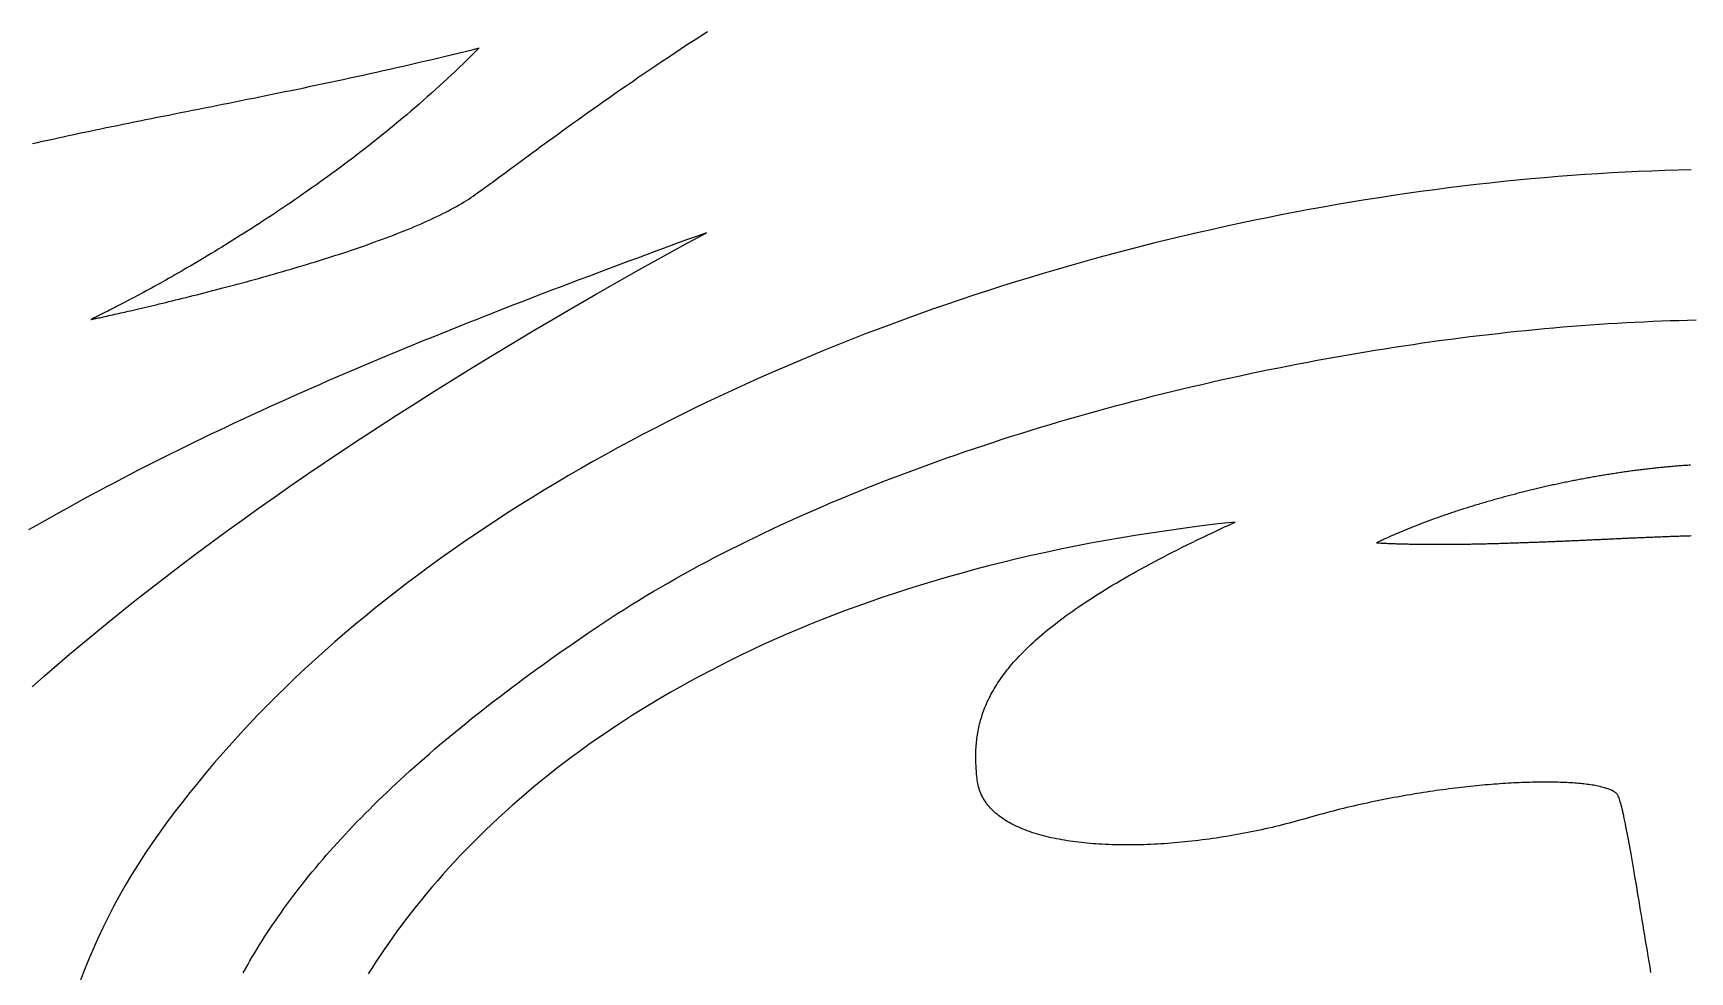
# Model space of a CAD drawing. Extents: x 5 to 105, y 2 to 136.
# Drawn here: x 43.23 to 54.73, y 60.29 to 66.81 of the extents above; entities that cross this region are included whole.
import ezdxf

# ---------------------------------------------------------------- set-up
doc = ezdxf.new("R2010")
doc.units = 0
doc.layers.get('0').update_dxf_attribs({"linetype": 'CONTINUOUS'})

msp = doc.modelspace()

# ---------------------------------------------------------------- linework, layer by layer
at = {"color": 7}
for points in [[(46.2867, 65.6765, 0), (46.3016, 65.687, 0), (46.3174, 65.6982, 0), (46.3339, 65.71, 0), (46.3511, 65.7225, 0), (46.3692, 65.7355, 0), (46.3879, 65.7492, 0), (46.4074, 65.7634, 0), (46.4277, 65.7783, 0), (46.4487, 65.7937, 0), (46.4704, 65.8096, 0), (46.4928, 65.8262, 0), (46.516, 65.8432, 0), (46.5399, 65.8608, 0), (46.5644, 65.8789, 0), (46.5897, 65.8976, 0), (46.6156, 65.9167, 0), (46.6423, 65.9363, 0), (46.6696, 65.9564, 0), (46.6976, 65.977, 0), (46.7262, 65.998, 0), (46.7555, 66.0195, 0), (46.7855, 66.0414, 0), (46.8161, 66.0637, 0), (46.8474, 66.0865, 0), (46.8793, 66.1096, 0), (46.9118, 66.1332, 0), (46.945, 66.1571, 0), (46.9787, 66.1814, 0), (47.0131, 66.2061, 0), (47.0481, 66.2311, 0), (47.0837, 66.2565, 0), (47.1199, 66.2822, 0), (47.1567, 66.3082, 0), (47.1941, 66.3345, 0), (47.232, 66.3611, 0), (47.2705, 66.388, 0), (47.3096, 66.4152, 0), (47.3492, 66.4427, 0), (47.3894, 66.4704, 0), (47.4302, 66.4984, 0), (47.4714, 66.5266, 0), (47.5133, 66.555, 0), (47.5556, 66.5836, 0), (47.5985, 66.6125, 0), (47.6419, 66.6415, 0), (47.6858, 66.6707, 0), (47.7302, 66.7001, 0), (47.7751, 66.7297, 0), (47.8205, 66.7594, 0), (47.8664, 66.7892, 0), (47.9127, 66.8192, 0)], [(43.2297, 66.0405, 0), (43.2648, 66.0485, 0), (43.3001, 66.0565, 0), (43.3357, 66.0644, 0), (43.3715, 66.0724, 0), (43.4075, 66.0803, 0), (43.4438, 66.0883, 0), (43.4803, 66.0962, 0), (43.5171, 66.1041, 0), (43.5541, 66.112, 0), (43.5913, 66.1199, 0), (43.6287, 66.1278, 0), (43.6664, 66.1357, 0), (43.7043, 66.1436, 0), (43.7424, 66.1515, 0), (43.7807, 66.1594, 0), (43.8193, 66.1673, 0), (43.858, 66.1752, 0), (43.897, 66.1831, 0), (43.9362, 66.1911, 0), (43.9757, 66.1991, 0), (44.0153, 66.207, 0), (44.0551, 66.2151, 0), (44.0952, 66.2231, 0), (44.1354, 66.2311, 0), (44.1759, 66.2392, 0), (44.2165, 66.2474, 0), (44.2574, 66.2555, 0), (44.2985, 66.2637, 0), (44.3397, 66.2719, 0), (44.3812, 66.2802, 0), (44.4229, 66.2885, 0), (44.4647, 66.2968, 0), (44.5068, 66.3052, 0), (44.549, 66.3137, 0), (44.5914, 66.3222, 0), (44.634, 66.3307, 0), (44.6768, 66.3393, 0), (44.7198, 66.348, 0), (44.763, 66.3567, 0), (44.8063, 66.3655, 0), (44.8499, 66.3743, 0), (44.8936, 66.3833, 0), (44.9374, 66.3922, 0), (44.9815, 66.4013, 0), (45.0257, 66.4104, 0), (45.0701, 66.4196, 0), (45.1147, 66.4289, 0), (45.1594, 66.4383, 0), (45.2043, 66.4477, 0), (45.2494, 66.4572, 0), (45.2946, 66.4668, 0), (45.34, 66.4765, 0), (45.3856, 66.4863, 0), (45.4313, 66.4962, 0), (45.4772, 66.5062, 0), (45.5232, 66.5163, 0), (45.5694, 66.5265, 0), (45.6157, 66.5367, 0), (45.6622, 66.5471, 0), (45.7088, 66.5576, 0), (45.7556, 66.5682, 0), (45.8025, 66.5789, 0), (45.8496, 66.5897, 0), (45.8968, 66.6007, 0), (45.9441, 66.6117, 0), (45.9916, 66.6229, 0), (46.0392, 66.6342, 0), (46.087, 66.6456, 0), (46.1349, 66.6572, 0), (46.1829, 66.6688, 0), (46.2311, 66.6807, 0), (46.2794, 66.6926, 0), (46.3278, 66.7047, 0)], [(46.3278, 66.7047, 0), (46.301, 66.6776, 0), (46.274, 66.6506, 0), (46.2469, 66.6238, 0), (46.2197, 66.5971, 0), (46.1923, 66.5706, 0), (46.1648, 66.5443, 0), (46.1372, 66.5181, 0), (46.1094, 66.4921, 0), (46.0815, 66.4663, 0), (46.0535, 66.4406, 0), (46.0255, 66.4151, 0), (45.9973, 66.3897, 0), (45.969, 66.3645, 0), (45.9407, 66.3395, 0), (45.9122, 66.3147, 0), (45.8837, 66.29, 0), (45.8551, 66.2655, 0), (45.8265, 66.2411, 0), (45.7978, 66.217, 0), (45.7691, 66.193, 0), (45.7403, 66.1692, 0), (45.7115, 66.1455, 0), (45.6826, 66.122, 0), (45.6538, 66.0988, 0), (45.6249, 66.0756, 0), (45.5959, 66.0527, 0), (45.567, 66.0299, 0), (45.5381, 66.0074, 0), (45.5092, 65.985, 0), (45.4803, 65.9628, 0), (45.4514, 65.9407, 0), (45.4225, 65.9189, 0), (45.3936, 65.8972, 0), (45.3648, 65.8758, 0), (45.336, 65.8545, 0), (45.3073, 65.8334, 0), (45.2786, 65.8125, 0), (45.25, 65.7918, 0), (45.2214, 65.7712, 0), (45.1929, 65.7509, 0), (45.1645, 65.7307, 0), (45.1361, 65.7108, 0), (45.1078, 65.691, 0), (45.0797, 65.6715, 0), (45.0516, 65.6521, 0), (45.0236, 65.6329, 0), (44.9957, 65.614, 0), (44.968, 65.5952, 0), (44.9403, 65.5766, 0), (44.9128, 65.5583, 0), (44.8854, 65.5401, 0), (44.8582, 65.5221, 0), (44.8311, 65.5044, 0), (44.8042, 65.4868, 0), (44.7774, 65.4694, 0), (44.7507, 65.4523, 0), (44.7243, 65.4354, 0), (44.698, 65.4186, 0), (44.6719, 65.4021, 0), (44.6459, 65.3858, 0), (44.6202, 65.3697, 0), (44.5946, 65.3538, 0), (44.5693, 65.3381, 0), (44.5441, 65.3227, 0), (44.5192, 65.3074, 0), (44.4945, 65.2924, 0), (44.47, 65.2776, 0), (44.4458, 65.263, 0), (44.4218, 65.2486, 0), (44.398, 65.2344, 0), (44.3745, 65.2205, 0), (44.3512, 65.2068, 0), (44.3282, 65.1933, 0), (44.3055, 65.18, 0), (44.283, 65.1669, 0), (44.2608, 65.1541, 0), (44.2389, 65.1415, 0), (44.2173, 65.1291, 0), (44.1959, 65.117, 0), (44.1749, 65.1051, 0), (44.1542, 65.0934, 0), (44.1338, 65.0819, 0), (44.1137, 65.0707, 0), (44.094, 65.0597, 0), (44.0745, 65.0489, 0), (44.0554, 65.0384, 0), (44.0367, 65.0281, 0), (44.0183, 65.0181, 0), (44.0002, 65.0083, 0), (43.9825, 64.9987, 0), (43.9652, 64.9893, 0), (43.9482, 64.9802, 0), (43.9317, 64.9714, 0), (43.9155, 64.9627, 0), (43.8996, 64.9544, 0), (43.8842, 64.9462, 0), (43.8692, 64.9383, 0), (43.8546, 64.9307, 0), (43.8404, 64.9233, 0), (43.8266, 64.9161, 0), (43.8133, 64.9092, 0), (43.8004, 64.9026, 0), (43.7879, 64.8962, 0), (43.7758, 64.89, 0), (43.7642, 64.8841, 0), (43.7531, 64.8784, 0), (43.7424, 64.873, 0), (43.7321, 64.8679, 0), (43.7224, 64.863, 0), (43.7131, 64.8584, 0), (43.7043, 64.854, 0), (43.696, 64.8499, 0), (43.6882, 64.846, 0), (43.6809, 64.8424, 0), (43.6741, 64.8391, 0), (43.6678, 64.836, 0), (43.662, 64.8332, 0), (43.6567, 64.8307, 0), (43.652, 64.8284, 0), (43.6478, 64.8263, 0), (43.6441, 64.8246, 0), (43.641, 64.8231, 0), (43.6385, 64.8219, 0), (43.6365, 64.8209, 0), (43.635, 64.8203, 0), (43.6342, 64.8199, 0), (43.6339, 64.8197, 0)], [(54.7371, 65.8583, 0), (54.6463, 65.8563, 0), (54.5551, 65.8537, 0), (54.4635, 65.8505, 0), (54.3716, 65.8467, 0), (54.2793, 65.8423, 0), (54.1867, 65.8374, 0), (54.0938, 65.8319, 0), (54.0005, 65.8258, 0), (53.907, 65.8191, 0), (53.8131, 65.8119, 0), (53.719, 65.8041, 0), (53.6246, 65.7957, 0), (53.53, 65.7867, 0), (53.4351, 65.7771, 0), (53.34, 65.767, 0), (53.2446, 65.7563, 0), (53.1491, 65.745, 0), (53.0533, 65.7331, 0), (52.9574, 65.7207, 0), (52.8613, 65.7076, 0), (52.765, 65.694, 0), (52.6686, 65.6799, 0), (52.572, 65.6651, 0), (52.4753, 65.6498, 0), (52.3784, 65.6339, 0), (52.2815, 65.6174, 0), (52.1845, 65.6004, 0), (52.0873, 65.5828, 0), (51.9901, 65.5646, 0), (51.8929, 65.5458, 0), (51.7956, 65.5265, 0), (51.6982, 65.5066, 0), (51.6009, 65.4861, 0), (51.5035, 65.465, 0), (51.4061, 65.4434, 0), (51.3087, 65.4212, 0), (51.2113, 65.3984, 0), (51.114, 65.375, 0), (51.0167, 65.3511, 0), (50.9194, 65.3266, 0), (50.8222, 65.3016, 0), (50.7251, 65.2759, 0), (50.6281, 65.2497, 0), (50.5312, 65.223, 0), (50.4344, 65.1956, 0), (50.3377, 65.1677, 0), (50.2411, 65.1392, 0), (50.1447, 65.1102, 0), (50.0484, 65.0806, 0), (49.9523, 65.0504, 0), (49.8564, 65.0196, 0), (49.7607, 64.9883, 0), (49.6652, 64.9564, 0), (49.5698, 64.9239, 0), (49.4748, 64.8909, 0), (49.3799, 64.8573, 0), (49.2853, 64.8231, 0), (49.1909, 64.7884, 0), (49.0969, 64.7531, 0), (49.0031, 64.7172, 0), (48.9096, 64.6808, 0), (48.8164, 64.6438, 0), (48.7235, 64.6062, 0), (48.6309, 64.5681, 0), (48.5387, 64.5294, 0), (48.4468, 64.4902, 0), (48.3553, 64.4503, 0), (48.2642, 64.4099, 0), (48.1734, 64.369, 0), (48.0831, 64.3275, 0), (47.9931, 64.2854, 0), (47.9036, 64.2428, 0), (47.8145, 64.1995, 0), (47.7258, 64.1558, 0), (47.6376, 64.1114, 0), (47.5499, 64.0665, 0), (47.4626, 64.0211, 0), (47.3758, 63.9751, 0), (47.2895, 63.9285, 0), (47.2037, 63.8813, 0), (47.1185, 63.8336, 0), (47.0338, 63.7854, 0), (46.9496, 63.7366, 0), (46.866, 63.6872, 0), (46.7829, 63.6372, 0), (46.7005, 63.5867, 0), (46.6186, 63.5356, 0), (46.5373, 63.484, 0), (46.4566, 63.4318, 0), (46.3766, 63.3791, 0), (46.2972, 63.3258, 0), (46.2184, 63.2719, 0), (46.1403, 63.2175, 0), (46.0629, 63.1625, 0), (45.9861, 63.107, 0), (45.9101, 63.0509, 0), (45.8347, 62.9942, 0), (45.7601, 62.937, 0), (45.6862, 62.8792, 0), (45.613, 62.8209, 0), (45.5406, 62.762, 0), (45.469, 62.7026, 0), (45.3981, 62.6426, 0), (45.328, 62.5821, 0), (45.2587, 62.5209, 0), (45.1902, 62.4593, 0), (45.1225, 62.3971, 0), (45.0557, 62.3343, 0), (44.9897, 62.271, 0), (44.9245, 62.2071, 0), (44.8602, 62.1427, 0), (44.7968, 62.0777, 0), (44.7343, 62.0121, 0), (44.6727, 61.946, 0), (44.612, 61.8794, 0), (44.5522, 61.8122, 0), (44.4933, 61.7444, 0), (44.4354, 61.6761, 0), (44.3785, 61.6073, 0), (44.3225, 61.5379, 0), (44.2675, 61.4679, 0), (44.2134, 61.3974, 0), (44.1604, 61.3263, 0), (44.1084, 61.2547, 0)], [(43.6339, 64.8197, 0), (43.6343, 64.8198, 0), (43.6354, 64.82, 0), (43.6373, 64.8204, 0), (43.6398, 64.821, 0), (43.6431, 64.8217, 0), (43.6472, 64.8225, 0), (43.6519, 64.8235, 0), (43.6573, 64.8247, 0), (43.6633, 64.826, 0), (43.6701, 64.8274, 0), (43.6775, 64.829, 0), (43.6855, 64.8307, 0), (43.6942, 64.8326, 0), (43.7035, 64.8346, 0), (43.7134, 64.8368, 0), (43.7239, 64.8391, 0), (43.735, 64.8416, 0), (43.7467, 64.8441, 0), (43.759, 64.8469, 0), (43.7719, 64.8497, 0), (43.7853, 64.8527, 0), (43.7992, 64.8558, 0), (43.8137, 64.8591, 0), (43.8287, 64.8624, 0), (43.8442, 64.8659, 0), (43.8602, 64.8696, 0), (43.8767, 64.8733, 0), (43.8937, 64.8772, 0), (43.9112, 64.8812, 0), (43.9292, 64.8854, 0), (43.9475, 64.8896, 0), (43.9664, 64.894, 0), (43.9857, 64.8985, 0), (44.0053, 64.9031, 0), (44.0254, 64.9078, 0), (44.046, 64.9126, 0), (44.0669, 64.9176, 0), (44.0881, 64.9227, 0), (44.1098, 64.9278, 0), (44.1318, 64.9331, 0), (44.1542, 64.9385, 0), (44.1769, 64.944, 0), (44.2, 64.9497, 0), (44.2233, 64.9554, 0), (44.247, 64.9612, 0), (44.271, 64.9671, 0), (44.2953, 64.9731, 0), (44.3198, 64.9793, 0), (44.3447, 64.9855, 0), (44.3697, 64.9918, 0), (44.3951, 64.9983, 0), (44.4207, 65.0048, 0), (44.4465, 65.0114, 0), (44.4725, 65.0181, 0), (44.4988, 65.0249, 0), (44.5252, 65.0318, 0), (44.5518, 65.0387, 0), (44.5787, 65.0458, 0), (44.6056, 65.053, 0), (44.6328, 65.0602, 0), (44.6601, 65.0675, 0), (44.6875, 65.0749, 0), (44.7151, 65.0824, 0), (44.7428, 65.09, 0), (44.7706, 65.0976, 0), (44.7985, 65.1054, 0), (44.8265, 65.1132, 0), (44.8545, 65.1211, 0), (44.8827, 65.129, 0), (44.9109, 65.137, 0), (44.9391, 65.1451, 0), (44.9674, 65.1533, 0), (44.9957, 65.1616, 0), (45.024, 65.1699, 0), (45.0524, 65.1783, 0), (45.0807, 65.1867, 0), (45.109, 65.1952, 0), (45.1373, 65.2038, 0), (45.1656, 65.2124, 0), (45.1938, 65.2211, 0), (45.222, 65.2299, 0), (45.2501, 65.2387, 0), (45.2782, 65.2476, 0), (45.3061, 65.2565, 0), (45.334, 65.2655, 0), (45.3618, 65.2745, 0), (45.3894, 65.2836, 0), (45.4169, 65.2928, 0), (45.4443, 65.302, 0), (45.4716, 65.3112, 0), (45.4987, 65.3205, 0), (45.5256, 65.3298, 0), (45.5524, 65.3392, 0), (45.579, 65.3486, 0), (45.6053, 65.3581, 0), (45.6315, 65.3676, 0), (45.6575, 65.3772, 0), (45.6832, 65.3868, 0), (45.7087, 65.3964, 0), (45.734, 65.4061, 0), (45.759, 65.4158, 0), (45.7837, 65.4255, 0), (45.8082, 65.4353, 0), (45.8324, 65.4451, 0), (45.8563, 65.4549, 0), (45.8799, 65.4648, 0), (45.9031, 65.4747, 0), (45.9261, 65.4846, 0), (45.9487, 65.4945, 0), (45.9709, 65.5045, 0), (45.9928, 65.5145, 0), (46.0144, 65.5245, 0), (46.0355, 65.5345, 0), (46.0563, 65.5446, 0), (46.0767, 65.5546, 0), (46.0967, 65.5647, 0), (46.1162, 65.5748, 0), (46.1354, 65.585, 0), (46.1541, 65.5951, 0), (46.1723, 65.6052, 0), (46.1901, 65.6154, 0), (46.2074, 65.6256, 0), (46.2243, 65.6357, 0), (46.2406, 65.6459, 0), (46.2565, 65.6561, 0), (46.2718, 65.6663, 0), (46.2867, 65.6765, 0)], [(47.9055, 65.4221, 0), (47.8364, 65.3969, 0), (47.7675, 65.3717, 0), (47.6989, 65.3466, 0), (47.6306, 65.3215, 0), (47.5625, 65.2964, 0), (47.4948, 65.2714, 0), (47.4273, 65.2464, 0), (47.3601, 65.2214, 0), (47.2931, 65.1965, 0), (47.2264, 65.1716, 0), (47.16, 65.1467, 0), (47.0939, 65.1218, 0), (47.028, 65.0969, 0), (46.9623, 65.0721, 0), (46.8969, 65.0472, 0), (46.8318, 65.0224, 0), (46.7669, 64.9975, 0), (46.7023, 64.9727, 0), (46.6379, 64.9478, 0), (46.5738, 64.923, 0), (46.5099, 64.8981, 0), (46.4463, 64.8732, 0), (46.3829, 64.8483, 0), (46.3197, 64.8234, 0), (46.2568, 64.7984, 0), (46.1941, 64.7735, 0), (46.1316, 64.7485, 0), (46.0694, 64.7234, 0), (46.0074, 64.6983, 0), (45.9456, 64.6732, 0), (45.884, 64.6481, 0), (45.8227, 64.6229, 0), (45.7616, 64.5976, 0), (45.7007, 64.5723, 0), (45.64, 64.5469, 0), (45.5795, 64.5215, 0), (45.5192, 64.496, 0), (45.4592, 64.4705, 0), (45.3993, 64.4449, 0), (45.3397, 64.4192, 0), (45.2802, 64.3934, 0), (45.221, 64.3676, 0), (45.1619, 64.3416, 0), (45.1031, 64.3156, 0), (45.0444, 64.2896, 0), (44.9859, 64.2634, 0), (44.9277, 64.2371, 0), (44.8696, 64.2107, 0), (44.8117, 64.1843, 0), (44.7539, 64.1577, 0), (44.6964, 64.131, 0), (44.639, 64.1042, 0), (44.5819, 64.0773, 0), (44.5248, 64.0503, 0), (44.468, 64.0232, 0), (44.4113, 63.9959, 0), (44.3548, 63.9686, 0), (44.2985, 63.9411, 0), (44.2423, 63.9134, 0), (44.1863, 63.8856, 0), (44.1305, 63.8577, 0), (44.0748, 63.8297, 0), (44.0193, 63.8015, 0), (43.9639, 63.7732, 0), (43.9087, 63.7447, 0), (43.8536, 63.7161, 0), (43.7987, 63.6873, 0), (43.7439, 63.6583, 0), (43.6893, 63.6292, 0), (43.6348, 63.5999, 0), (43.5804, 63.5705, 0), (43.5262, 63.5408, 0), (43.4721, 63.5111, 0), (43.4182, 63.4811, 0), (43.3643, 63.4509, 0), (43.3107, 63.4206, 0), (43.2571, 63.3901, 0), (43.2037, 63.3594, 0)], [(43.2273, 62.2711, 0), (43.3124, 62.3459, 0), (43.3992, 62.4211, 0), (43.4876, 62.4965, 0), (43.5777, 62.5723, 0), (43.6695, 62.6485, 0), (43.763, 62.7249, 0), (43.8582, 62.8017, 0), (43.9551, 62.8788, 0), (44.0538, 62.9562, 0), (44.1543, 63.034, 0), (44.2565, 63.112, 0), (44.3606, 63.1904, 0), (44.4665, 63.2691, 0), (44.5742, 63.3481, 0), (44.6837, 63.4274, 0), (44.7951, 63.5071, 0), (44.9084, 63.587, 0), (45.0235, 63.6673, 0), (45.1406, 63.7479, 0), (45.2596, 63.8287, 0), (45.3805, 63.9099, 0), (45.5034, 63.9914, 0), (45.6282, 64.0732, 0), (45.755, 64.1553, 0), (45.8838, 64.2377, 0), (46.0147, 64.3204, 0), (46.1475, 64.4034, 0), (46.2824, 64.4866, 0), (46.4194, 64.5702, 0), (46.5584, 64.6541, 0), (46.6995, 64.7383, 0), (46.8428, 64.8228, 0), (46.9881, 64.9075, 0), (47.1356, 64.9926, 0), (47.2852, 65.0779, 0), (47.437, 65.1635, 0), (47.591, 65.2495, 0), (47.7471, 65.3357, 0), (47.9055, 65.4221, 0)], [(47.1382, 62.6804, 0), (47.1864, 62.7127, 0), (47.2351, 62.7447, 0), (47.2842, 62.7765, 0), (47.3339, 62.8081, 0), (47.384, 62.8395, 0), (47.4346, 62.8706, 0), (47.4856, 62.9016, 0), (47.5371, 62.9322, 0), (47.589, 62.9627, 0), (47.6414, 62.9929, 0), (47.6942, 63.0229, 0), (47.7475, 63.0527, 0), (47.8011, 63.0822, 0), (47.8552, 63.1116, 0), (47.9097, 63.1406, 0), (47.9646, 63.1695, 0), (48.0198, 63.1981, 0), (48.0755, 63.2265, 0), (48.1315, 63.2546, 0), (48.188, 63.2826, 0), (48.2448, 63.3102, 0), (48.3019, 63.3377, 0), (48.3594, 63.3649, 0), (48.4173, 63.3919, 0), (48.4755, 63.4186, 0), (48.534, 63.4451, 0), (48.5929, 63.4714, 0), (48.652, 63.4974, 0), (48.7115, 63.5232, 0), (48.7713, 63.5488, 0), (48.8314, 63.5741, 0), (48.8918, 63.5992, 0), (48.9525, 63.624, 0), (49.0135, 63.6486, 0), (49.0748, 63.6729, 0), (49.1363, 63.6971, 0), (49.1981, 63.7209, 0), (49.2601, 63.7446, 0), (49.3224, 63.7679, 0), (49.3849, 63.7911, 0), (49.4477, 63.814, 0), (49.5107, 63.8367, 0), (49.5739, 63.8591, 0), (49.6374, 63.8812, 0), (49.701, 63.9031, 0), (49.7648, 63.9248, 0), (49.8289, 63.9463, 0), (49.8931, 63.9674, 0), (49.9576, 63.9884, 0), (50.0222, 64.0091, 0), (50.0869, 64.0295, 0), (50.1519, 64.0497, 0), (50.2169, 64.0696, 0), (50.2822, 64.0893, 0), (50.3476, 64.1087, 0), (50.4131, 64.1279, 0), (50.4787, 64.1469, 0), (50.5445, 64.1656, 0), (50.6104, 64.184, 0), (50.6764, 64.2022, 0), (50.7425, 64.2201, 0), (50.8087, 64.2378, 0), (50.8751, 64.2552, 0), (50.9414, 64.2723, 0), (51.0079, 64.2892, 0), (51.0744, 64.3059, 0), (51.141, 64.3223, 0), (51.2077, 64.3384, 0), (51.2744, 64.3543, 0), (51.3412, 64.3699, 0), (51.408, 64.3853, 0), (51.4748, 64.4004, 0), (51.5416, 64.4153, 0), (51.6085, 64.4299, 0), (51.6754, 64.4442, 0), (51.7423, 64.4582, 0), (51.8092, 64.4721, 0), (51.8761, 64.4856, 0), (51.9429, 64.4989, 0), (52.0098, 64.5119, 0), (52.0766, 64.5247, 0), (52.1434, 64.5372, 0), (52.2101, 64.5494, 0), (52.2768, 64.5614, 0), (52.3435, 64.5731, 0), (52.4101, 64.5845, 0), (52.4766, 64.5957, 0), (52.543, 64.6066, 0), (52.6094, 64.6172, 0), (52.6757, 64.6276, 0), (52.7419, 64.6377, 0), (52.808, 64.6475, 0), (52.874, 64.6571, 0), (52.9398, 64.6664, 0), (53.0056, 64.6754, 0), (53.0712, 64.6842, 0), (53.1367, 64.6926, 0), (53.202, 64.7009, 0), (53.2673, 64.7088, 0), (53.3323, 64.7165, 0), (53.3972, 64.7239, 0), (53.4619, 64.731, 0), (53.5265, 64.7379, 0), (53.5909, 64.7444, 0), (53.6551, 64.7507, 0), (53.7191, 64.7568, 0), (53.7829, 64.7625, 0), (53.8465, 64.768, 0), (53.9099, 64.7732, 0), (53.973, 64.7781, 0), (54.036, 64.7828, 0), (54.0987, 64.7871, 0), (54.1612, 64.7912, 0), (54.2234, 64.795, 0), (54.2854, 64.7986, 0), (54.3471, 64.8018, 0), (54.4086, 64.8048, 0), (54.4698, 64.8075, 0), (54.5307, 64.8099, 0), (54.5913, 64.812, 0), (54.6517, 64.8139, 0), (54.7117, 64.8154, 0), (54.7714, 64.8167, 0)], [(54.7333, 63.8088, 0), (54.7232, 63.8082, 0), (54.7132, 63.8075, 0), (54.7031, 63.8069, 0), (54.693, 63.8062, 0), (54.683, 63.8055, 0), (54.673, 63.8048, 0), (54.6629, 63.804, 0), (54.6529, 63.8033, 0), (54.6429, 63.8025, 0), (54.6329, 63.8017, 0), (54.6228, 63.8009, 0), (54.6128, 63.8001, 0), (54.6028, 63.7992, 0), (54.5928, 63.7984, 0), (54.5828, 63.7975, 0), (54.5728, 63.7966, 0), (54.5629, 63.7957, 0), (54.5529, 63.7947, 0), (54.5429, 63.7938, 0), (54.5329, 63.7928, 0), (54.523, 63.7918, 0), (54.513, 63.7908, 0), (54.503, 63.7898, 0), (54.4931, 63.7887, 0), (54.4831, 63.7877, 0), (54.4732, 63.7866, 0), (54.4633, 63.7855, 0), (54.4533, 63.7844, 0), (54.4434, 63.7833, 0), (54.4335, 63.7821, 0), (54.4236, 63.781, 0), (54.4136, 63.7798, 0), (54.4037, 63.7786, 0), (54.3938, 63.7774, 0), (54.3839, 63.7762, 0), (54.374, 63.7749, 0), (54.3641, 63.7737, 0), (54.3542, 63.7724, 0), (54.3443, 63.7711, 0), (54.3345, 63.7698, 0), (54.3246, 63.7685, 0), (54.3147, 63.7672, 0), (54.3048, 63.7658, 0), (54.295, 63.7644, 0), (54.2851, 63.763, 0), (54.2753, 63.7616, 0), (54.2654, 63.7602, 0), (54.2556, 63.7588, 0), (54.2457, 63.7574, 0), (54.2359, 63.7559, 0), (54.226, 63.7544, 0), (54.2162, 63.7529, 0), (54.2064, 63.7514, 0), (54.1966, 63.7499, 0), (54.1867, 63.7484, 0), (54.1769, 63.7468, 0), (54.1671, 63.7452, 0), (54.1573, 63.7437, 0), (54.1475, 63.7421, 0), (54.1377, 63.7405, 0), (54.1279, 63.7388, 0), (54.1181, 63.7372, 0), (54.1083, 63.7355, 0), (54.0985, 63.7339, 0), (54.0887, 63.7322, 0), (54.079, 63.7305, 0), (54.0692, 63.7288, 0), (54.0594, 63.7271, 0), (54.0496, 63.7253, 0), (54.0399, 63.7236, 0), (54.0301, 63.7218, 0), (54.0204, 63.7201, 0), (54.0106, 63.7183, 0), (54.0008, 63.7165, 0), (53.9911, 63.7146, 0), (53.9814, 63.7128, 0), (53.9716, 63.711, 0), (53.9619, 63.7091, 0), (53.9521, 63.7073, 0), (53.9424, 63.7054, 0), (53.9327, 63.7035, 0), (53.923, 63.7016, 0), (53.9132, 63.6997, 0), (53.9035, 63.6977, 0), (53.8938, 63.6958, 0), (53.8841, 63.6938, 0), (53.8744, 63.6919, 0), (53.8647, 63.6899, 0), (53.855, 63.6879, 0), (53.8453, 63.6859, 0), (53.8356, 63.6839, 0), (53.8259, 63.6818, 0), (53.8162, 63.6798, 0), (53.8065, 63.6777, 0), (53.7968, 63.6757, 0), (53.7871, 63.6736, 0), (53.7775, 63.6715, 0), (53.7678, 63.6694, 0), (53.7581, 63.6673, 0), (53.7484, 63.6652, 0)], [(53.7484, 63.6652, 0), (53.7388, 63.663, 0), (53.7292, 63.6607, 0), (53.7195, 63.6585, 0), (53.7099, 63.6562, 0), (53.7003, 63.6539, 0), (53.6906, 63.6516, 0), (53.681, 63.6493, 0), (53.6714, 63.647, 0), (53.6618, 63.6447, 0), (53.6522, 63.6424, 0), (53.6425, 63.6401, 0), (53.6329, 63.6377, 0), (53.6233, 63.6354, 0), (53.6137, 63.633, 0), (53.6041, 63.6306, 0), (53.5945, 63.6282, 0), (53.5849, 63.6258, 0), (53.5753, 63.6234, 0), (53.5657, 63.621, 0), (53.5561, 63.6186, 0), (53.5465, 63.6161, 0), (53.5369, 63.6137, 0), (53.5274, 63.6112, 0), (53.5178, 63.6087, 0), (53.5082, 63.6062, 0), (53.4986, 63.6037, 0), (53.4891, 63.6012, 0), (53.4795, 63.5987, 0), (53.4699, 63.5962, 0), (53.4604, 63.5936, 0), (53.4508, 63.591, 0), (53.4413, 63.5885, 0), (53.4317, 63.5859, 0), (53.4222, 63.5833, 0), (53.4126, 63.5807, 0), (53.4031, 63.578, 0), (53.3935, 63.5754, 0), (53.384, 63.5727, 0), (53.3745, 63.5701, 0), (53.3649, 63.5674, 0), (53.3554, 63.5647, 0), (53.3459, 63.562, 0), (53.3364, 63.5593, 0), (53.3269, 63.5565, 0), (53.3174, 63.5538, 0), (53.3079, 63.551, 0), (53.2983, 63.5482, 0), (53.2889, 63.5455, 0), (53.2794, 63.5426, 0), (53.2699, 63.5398, 0), (53.2604, 63.537, 0), (53.2509, 63.5341, 0), (53.2414, 63.5313, 0), (53.2319, 63.5284, 0), (53.2225, 63.5255, 0), (53.213, 63.5226, 0), (53.2035, 63.5197, 0), (53.1941, 63.5167, 0), (53.1846, 63.5138, 0), (53.1752, 63.5108, 0), (53.1657, 63.5078, 0), (53.1563, 63.5048, 0), (53.1469, 63.5018, 0), (53.1374, 63.4987, 0), (53.128, 63.4957, 0), (53.1186, 63.4926, 0), (53.1091, 63.4895, 0), (53.0997, 63.4864, 0), (53.0903, 63.4833, 0), (53.0809, 63.4801, 0), (53.0715, 63.477, 0), (53.0621, 63.4738, 0), (53.0527, 63.4706, 0), (53.0433, 63.4674, 0), (53.0339, 63.4642, 0), (53.0246, 63.461, 0), (53.0152, 63.4577, 0), (53.0058, 63.4544, 0), (52.9965, 63.4511, 0), (52.9871, 63.4478, 0), (52.9777, 63.4445, 0), (52.9684, 63.4411, 0), (52.959, 63.4378, 0), (52.9497, 63.4344, 0), (52.9404, 63.431, 0), (52.931, 63.4276, 0), (52.9217, 63.4241, 0), (52.9124, 63.4207, 0), (52.9031, 63.4172, 0), (52.8938, 63.4137, 0), (52.8845, 63.4102, 0), (52.8752, 63.4066, 0), (52.8659, 63.4031, 0), (52.8566, 63.3995, 0), (52.8473, 63.3959, 0), (52.838, 63.3923, 0), (52.8287, 63.3886, 0), (52.8195, 63.385, 0), (52.8102, 63.3813, 0), (52.801, 63.3776, 0), (52.7917, 63.3739, 0), (52.7825, 63.3702, 0), (52.7732, 63.3664, 0), (52.764, 63.3626, 0), (52.7548, 63.3588, 0), (52.7455, 63.355, 0), (52.7363, 63.3512, 0), (52.7271, 63.3473, 0), (52.7179, 63.3434, 0), (52.7087, 63.3395, 0), (52.6995, 63.3356, 0), (52.6903, 63.3316, 0), (52.6811, 63.3277, 0), (52.672, 63.3237, 0), (52.6628, 63.3197, 0), (52.6536, 63.3156, 0), (52.6445, 63.3116, 0), (52.6353, 63.3075, 0), (52.6262, 63.3034, 0), (52.617, 63.2993, 0), (52.6079, 63.2951, 0), (52.5988, 63.291, 0), (52.5896, 63.2868, 0), (52.5805, 63.2826, 0), (52.5714, 63.2783, 0), (52.5623, 63.2741, 0), (52.5532, 63.2698, 0)], [(51.5729, 63.4138, 0), (51.4565, 63.4007, 0), (51.3413, 63.3868, 0), (51.2275, 63.3721, 0), (51.1149, 63.3565, 0), (51.0036, 63.3401, 0), (50.8935, 63.3229, 0), (50.7848, 63.3049, 0), (50.6772, 63.2861, 0), (50.5709, 63.2666, 0), (50.4659, 63.2463, 0), (50.362, 63.2252, 0), (50.2594, 63.2035, 0), (50.158, 63.181, 0), (50.0579, 63.1578, 0), (49.9589, 63.1339, 0), (49.8611, 63.1093, 0), (49.7646, 63.084, 0), (49.6692, 63.0581, 0), (49.575, 63.0315, 0), (49.482, 63.0043, 0), (49.3902, 62.9765, 0), (49.2995, 62.9481, 0), (49.21, 62.919, 0), (49.1216, 62.8894, 0), (49.0344, 62.8592, 0), (48.9483, 62.8285, 0), (48.8633, 62.7971, 0), (48.7795, 62.7653, 0), (48.6968, 62.7329, 0), (48.6153, 62.7, 0), (48.5348, 62.6666, 0), (48.4554, 62.6327, 0), (48.3772, 62.5983, 0), (48.3, 62.5635, 0), (48.2239, 62.5282, 0), (48.1489, 62.4924, 0), (48.075, 62.4562, 0), (48.0021, 62.4197, 0), (47.9303, 62.3826, 0), (47.8596, 62.3452, 0), (47.7899, 62.3075, 0), (47.7212, 62.2693, 0), (47.6536, 62.2308, 0), (47.587, 62.1919, 0), (47.5214, 62.1527, 0), (47.4569, 62.1132, 0), (47.3934, 62.0734, 0), (47.3308, 62.0332, 0), (47.2693, 61.9928, 0), (47.2088, 61.9521, 0), (47.1493, 61.9112, 0), (47.0907, 61.87, 0), (47.0331, 61.8285, 0), (46.9765, 61.7868, 0), (46.9209, 61.7449, 0), (46.8662, 61.7028, 0), (46.8125, 61.6606, 0), (46.7597, 61.6181, 0), (46.7078, 61.5755, 0), (46.6569, 61.5327, 0), (46.6069, 61.4897, 0), (46.5579, 61.4467, 0), (46.5097, 61.4035, 0), (46.4625, 61.3602, 0), (46.4161, 61.3168, 0), (46.3707, 61.2733, 0), (46.3261, 61.2298, 0), (46.2825, 61.1862, 0), (46.2397, 61.1425, 0), (46.1978, 61.0988, 0), (46.1567, 61.0551, 0), (46.1166, 61.0114, 0), (46.0772, 60.9677, 0), (46.0388, 60.924, 0), (46.0011, 60.8803, 0), (45.9643, 60.8367, 0), (45.9284, 60.7931, 0), (45.8932, 60.7495, 0), (45.8589, 60.7061, 0), (45.8254, 60.6627, 0), (45.7927, 60.6194, 0), (45.7608, 60.5763, 0), (45.7296, 60.5332, 0), (45.6993, 60.4903, 0), (45.6698, 60.4475, 0), (45.641, 60.4049, 0), (45.613, 60.3625, 0), (45.5858, 60.3202, 0), (45.5593, 60.2781, 0)], [(49.784, 61.6247, 0), (49.7825, 61.6373, 0), (49.7812, 61.6499, 0), (49.78, 61.6625, 0), (49.7789, 61.6751, 0), (49.7779, 61.6877, 0), (49.777, 61.7002, 0), (49.7762, 61.7128, 0), (49.7756, 61.7253, 0), (49.775, 61.7379, 0), (49.7746, 61.7504, 0), (49.7743, 61.7629, 0), (49.7741, 61.7754, 0), (49.7741, 61.7879, 0), (49.7742, 61.8004, 0), (49.7745, 61.8129, 0), (49.7749, 61.8254, 0), (49.7754, 61.8379, 0), (49.7761, 61.8504, 0), (49.777, 61.8629, 0), (49.778, 61.8754, 0), (49.7792, 61.8879, 0), (49.7806, 61.9004, 0), (49.7821, 61.913, 0), (49.7838, 61.9255, 0), (49.7857, 61.938, 0), (49.7877, 61.9505, 0), (49.79, 61.9631, 0), (49.7924, 61.9756, 0), (49.795, 61.9882, 0), (49.7978, 62.0008, 0), (49.8009, 62.0133, 0), (49.8041, 62.0259, 0), (49.8075, 62.0386, 0), (49.8112, 62.0512, 0), (49.815, 62.0638, 0), (49.8191, 62.0765, 0), (49.8234, 62.0891, 0), (49.8279, 62.1018, 0), (49.8327, 62.1145, 0), (49.8377, 62.1273, 0), (49.8429, 62.14, 0), (49.8484, 62.1528, 0), (49.8541, 62.1656, 0), (49.86, 62.1784, 0), (49.8662, 62.1913, 0), (49.8727, 62.2041, 0), (49.8794, 62.217, 0), (49.8864, 62.2299, 0), (49.8936, 62.2429, 0), (49.9012, 62.2559, 0), (49.9089, 62.2689, 0), (49.917, 62.2819, 0), (49.9254, 62.295, 0), (49.934, 62.3081, 0), (49.9429, 62.3212, 0), (49.9521, 62.3344, 0), (49.9616, 62.3476, 0), (49.9714, 62.3609, 0), (49.9815, 62.3741, 0), (49.9919, 62.3875, 0), (50.0026, 62.4008, 0), (50.0136, 62.4142, 0), (50.025, 62.4277, 0), (50.0366, 62.4411, 0), (50.0486, 62.4547, 0), (50.0609, 62.4682, 0), (50.0735, 62.4818, 0), (50.0865, 62.4955, 0), (50.0998, 62.5092, 0), (50.1135, 62.5229, 0), (50.1275, 62.5367, 0), (50.1418, 62.5506, 0), (50.1565, 62.5645, 0), (50.1715, 62.5784, 0), (50.187, 62.5924, 0), (50.2027, 62.6065, 0), (50.2189, 62.6206, 0), (50.2354, 62.6347, 0), (50.2523, 62.6489, 0), (50.2695, 62.6632, 0), (50.2872, 62.6775, 0), (50.3052, 62.6919, 0), (50.3236, 62.7064, 0), (50.3424, 62.7209, 0), (50.3616, 62.7354, 0), (50.3812, 62.7501, 0), (50.4012, 62.7647, 0), (50.4216, 62.7795, 0), (50.4424, 62.7943, 0), (50.4637, 62.8092, 0), (50.4853, 62.8241, 0), (50.5074, 62.8392, 0), (50.5299, 62.8542, 0), (50.5528, 62.8694, 0), (50.5761, 62.8846, 0), (50.5999, 62.8999, 0), (50.6242, 62.9153, 0), (50.6488, 62.9307, 0), (50.6739, 62.9462, 0), (50.6995, 62.9618, 0), (50.7255, 62.9774, 0), (50.752, 62.9932, 0), (50.7789, 63.009, 0), (50.8063, 63.0249, 0), (50.8342, 63.0408, 0), (50.8625, 63.0569, 0), (50.8914, 63.073, 0), (50.9206, 63.0892, 0), (50.9504, 63.1055, 0), (50.9807, 63.1219, 0), (51.0114, 63.1383, 0), (51.0427, 63.1549, 0), (51.0744, 63.1715, 0), (51.1066, 63.1882, 0), (51.1394, 63.205, 0), (51.1726, 63.2219, 0), (51.2064, 63.2389, 0), (51.2407, 63.2559, 0), (51.2755, 63.2731, 0), (51.3108, 63.2904, 0), (51.3466, 63.3077, 0), (51.383, 63.3251, 0), (51.4199, 63.3427, 0), (51.4573, 63.3603, 0), (51.4953, 63.378, 0), (51.5338, 63.3959, 0), (51.5729, 63.4138, 0)], [(52.5532, 63.2698, 0), (52.5632, 63.2693, 0), (52.5733, 63.2688, 0), (52.5833, 63.2683, 0), (52.5933, 63.2679, 0), (52.6033, 63.2675, 0), (52.6133, 63.267, 0), (52.6233, 63.2666, 0), (52.6333, 63.2662, 0), (52.6433, 63.2658, 0), (52.6533, 63.2655, 0), (52.6632, 63.2651, 0), (52.6732, 63.2648, 0), (52.6832, 63.2644, 0), (52.6932, 63.2641, 0), (52.7031, 63.2638, 0), (52.7131, 63.2635, 0), (52.723, 63.2632, 0), (52.733, 63.2629, 0), (52.7429, 63.2627, 0), (52.7529, 63.2624, 0), (52.7628, 63.2622, 0), (52.7728, 63.262, 0), (52.7827, 63.2617, 0), (52.7926, 63.2615, 0), (52.8025, 63.2614, 0), (52.8125, 63.2612, 0), (52.8224, 63.261, 0), (52.8323, 63.2608, 0), (52.8422, 63.2607, 0), (52.8521, 63.2606, 0), (52.862, 63.2604, 0), (52.8719, 63.2603, 0), (52.8818, 63.2602, 0), (52.8917, 63.2601, 0), (52.9016, 63.26, 0), (52.9115, 63.2599, 0), (52.9214, 63.2599, 0), (52.9312, 63.2598, 0), (52.9411, 63.2598, 0), (52.951, 63.2597, 0), (52.9608, 63.2597, 0), (52.9707, 63.2597, 0), (52.9806, 63.2597, 0), (52.9904, 63.2597, 0), (53.0003, 63.2597, 0), (53.0101, 63.2597, 0), (53.02, 63.2597, 0), (53.0298, 63.2598, 0), (53.0397, 63.2598, 0), (53.0495, 63.2599, 0), (53.0593, 63.2599, 0), (53.0692, 63.26, 0), (53.079, 63.2601, 0), (53.0888, 63.2601, 0), (53.0986, 63.2602, 0), (53.1085, 63.2603, 0), (53.1183, 63.2604, 0), (53.1281, 63.2606, 0), (53.1379, 63.2607, 0), (53.1477, 63.2608, 0), (53.1575, 63.2609, 0), (53.1673, 63.2611, 0), (53.1771, 63.2612, 0), (53.1869, 63.2614, 0), (53.1967, 63.2616, 0), (53.2065, 63.2617, 0), (53.2163, 63.2619, 0), (53.2261, 63.2621, 0), (53.2358, 63.2623, 0), (53.2456, 63.2625, 0), (53.2554, 63.2627, 0), (53.2652, 63.2629, 0), (53.275, 63.2631, 0), (53.2847, 63.2633, 0), (53.2945, 63.2635, 0), (53.3043, 63.2638, 0), (53.314, 63.264, 0), (53.3238, 63.2643, 0), (53.3335, 63.2645, 0), (53.3433, 63.2648, 0), (53.353, 63.265, 0), (53.3628, 63.2653, 0), (53.3725, 63.2655, 0), (53.3823, 63.2658, 0), (53.392, 63.2661, 0), (53.4018, 63.2664, 0), (53.4115, 63.2667, 0), (53.4213, 63.267, 0), (53.431, 63.2672, 0), (53.4407, 63.2675, 0), (53.4504, 63.2678, 0), (53.4602, 63.2682, 0), (53.4699, 63.2685, 0), (53.4796, 63.2688, 0), (53.4894, 63.2691, 0), (53.4991, 63.2694, 0), (53.5088, 63.2697, 0), (53.5185, 63.2701, 0), (53.5282, 63.2704, 0), (53.5379, 63.2707, 0), (53.5476, 63.2711, 0), (53.5574, 63.2714, 0), (53.5671, 63.2717, 0), (53.5768, 63.2721, 0), (53.5865, 63.2724, 0), (53.5962, 63.2728, 0), (53.6059, 63.2731, 0), (53.6156, 63.2735, 0), (53.6253, 63.2738, 0), (53.635, 63.2742, 0), (53.6447, 63.2745, 0), (53.6544, 63.2749, 0), (53.6641, 63.2752, 0), (53.6737, 63.2756, 0), (53.6834, 63.276, 0), (53.6931, 63.2763, 0), (53.7028, 63.2767, 0), (53.7125, 63.2771, 0), (53.7222, 63.2774, 0), (53.7319, 63.2778, 0), (53.7415, 63.2782, 0), (53.7512, 63.2785, 0), (53.7609, 63.2789, 0), (53.7706, 63.2793, 0), (53.7802, 63.2796, 0), (53.7899, 63.28, 0), (53.7996, 63.2804, 0)], [(53.7996, 63.2804, 0), (53.8092, 63.2808, 0), (53.8189, 63.2812, 0), (53.8285, 63.2816, 0), (53.8382, 63.282, 0), (53.8478, 63.2824, 0), (53.8575, 63.2829, 0), (53.8671, 63.2833, 0), (53.8768, 63.2837, 0), (53.8864, 63.2841, 0), (53.896, 63.2846, 0), (53.9057, 63.285, 0), (53.9153, 63.2854, 0), (53.925, 63.2858, 0), (53.9346, 63.2863, 0), (53.9442, 63.2867, 0), (53.9539, 63.2871, 0), (53.9635, 63.2876, 0), (53.9731, 63.288, 0), (53.9827, 63.2885, 0), (53.9924, 63.2889, 0), (54.002, 63.2893, 0), (54.0116, 63.2898, 0), (54.0212, 63.2902, 0), (54.0309, 63.2907, 0), (54.0405, 63.2911, 0), (54.0501, 63.2916, 0), (54.0597, 63.292, 0), (54.0693, 63.2925, 0), (54.0789, 63.2929, 0), (54.0885, 63.2933, 0), (54.0981, 63.2938, 0), (54.1077, 63.2942, 0), (54.1173, 63.2947, 0), (54.1269, 63.2951, 0), (54.1365, 63.2956, 0), (54.1461, 63.296, 0), (54.1557, 63.2965, 0), (54.1653, 63.2969, 0), (54.1749, 63.2974, 0), (54.1845, 63.2978, 0), (54.1941, 63.2982, 0), (54.2037, 63.2987, 0), (54.2132, 63.2991, 0), (54.2228, 63.2996, 0), (54.2324, 63.3, 0), (54.242, 63.3004, 0), (54.2515, 63.3009, 0), (54.2611, 63.3013, 0), (54.2707, 63.3018, 0), (54.2802, 63.3022, 0), (54.2898, 63.3026, 0), (54.2994, 63.3031, 0), (54.3089, 63.3035, 0), (54.3185, 63.3039, 0), (54.328, 63.3043, 0), (54.3376, 63.3048, 0), (54.3471, 63.3052, 0), (54.3567, 63.3056, 0), (54.3662, 63.306, 0), (54.3757, 63.3064, 0), (54.3853, 63.3068, 0), (54.3948, 63.3072, 0), (54.4043, 63.3076, 0), (54.4139, 63.3081, 0), (54.4234, 63.3085, 0), (54.4329, 63.3089, 0), (54.4424, 63.3092, 0), (54.4519, 63.3096, 0), (54.4615, 63.31, 0), (54.471, 63.3104, 0), (54.4805, 63.3108, 0), (54.49, 63.3112, 0), (54.4995, 63.3116, 0), (54.509, 63.3119, 0), (54.5185, 63.3123, 0), (54.528, 63.3127, 0), (54.5374, 63.313, 0), (54.5469, 63.3134, 0), (54.5564, 63.3137, 0), (54.5659, 63.3141, 0), (54.5754, 63.3144, 0), (54.5848, 63.3148, 0), (54.5943, 63.3151, 0), (54.6038, 63.3155, 0), (54.6132, 63.3158, 0), (54.6227, 63.3161, 0), (54.6321, 63.3164, 0), (54.6416, 63.3168, 0), (54.651, 63.3171, 0), (54.6605, 63.3174, 0), (54.6699, 63.3177, 0), (54.6794, 63.318, 0), (54.6888, 63.3183, 0), (54.6982, 63.3186, 0), (54.7076, 63.3188, 0), (54.7171, 63.3191, 0), (54.7265, 63.3194, 0), (54.7359, 63.3197, 0)], [(44.6926, 60.2847, 0), (44.7078, 60.3124, 0), (44.7233, 60.3401, 0), (44.7391, 60.3679, 0), (44.7552, 60.3956, 0), (44.7716, 60.4234, 0), (44.7884, 60.4513, 0), (44.8055, 60.4791, 0), (44.8229, 60.507, 0), (44.8406, 60.5349, 0), (44.8587, 60.5629, 0), (44.8771, 60.5909, 0), (44.8959, 60.6189, 0), (44.915, 60.6469, 0), (44.9344, 60.675, 0), (44.9542, 60.7031, 0), (44.9743, 60.7313, 0), (44.9948, 60.7595, 0), (45.0156, 60.7877, 0), (45.0368, 60.816, 0), (45.0583, 60.8443, 0), (45.0802, 60.8727, 0), (45.1025, 60.9011, 0), (45.1251, 60.9295, 0), (45.1481, 60.958, 0), (45.1715, 60.9865, 0), (45.1952, 61.0151, 0), (45.2193, 61.0437, 0), (45.2437, 61.0724, 0), (45.2686, 61.1011, 0), (45.2938, 61.1299, 0), (45.3194, 61.1587, 0), (45.3454, 61.1875, 0), (45.3718, 61.2164, 0), (45.3985, 61.2454, 0), (45.4257, 61.2744, 0), (45.4533, 61.3035, 0), (45.4812, 61.3326, 0), (45.5095, 61.3618, 0), (45.5383, 61.391, 0), (45.5674, 61.4203, 0), (45.597, 61.4497, 0), (45.627, 61.4791, 0), (45.6573, 61.5085, 0), (45.6881, 61.5381, 0), (45.7193, 61.5676, 0), (45.7509, 61.5973, 0), (45.783, 61.627, 0), (45.8154, 61.6568, 0), (45.8483, 61.6866, 0), (45.8816, 61.7165, 0), (45.9153, 61.7465, 0), (45.9495, 61.7765, 0), (45.9841, 61.8066, 0), (46.0191, 61.8368, 0), (46.0546, 61.867, 0), (46.0905, 61.8974, 0), (46.1269, 61.9277, 0), (46.1637, 61.9582, 0), (46.2009, 61.9887, 0), (46.2386, 62.0193, 0), (46.2767, 62.05, 0), (46.3154, 62.0808, 0), (46.3544, 62.1116, 0), (46.3939, 62.1425, 0), (46.4339, 62.1735, 0), (46.4743, 62.2045, 0), (46.5153, 62.2357, 0), (46.5566, 62.2669, 0), (46.5985, 62.2982, 0), (46.6408, 62.3296, 0), (46.6836, 62.361, 0), (46.7269, 62.3926, 0), (46.7706, 62.4242, 0), (46.8149, 62.4559, 0), (46.8596, 62.4877, 0), (46.9048, 62.5196, 0), (46.9505, 62.5516, 0), (46.9967, 62.5837, 0), (47.0434, 62.6158, 0), (47.0905, 62.648, 0), (47.1382, 62.6804, 0)], [(52.0664, 61.3574, 0), (52.0431, 61.3507, 0), (52.0196, 61.3441, 0), (51.9961, 61.3376, 0), (51.9725, 61.3312, 0), (51.9488, 61.3249, 0), (51.925, 61.3187, 0), (51.9012, 61.3127, 0), (51.8773, 61.3068, 0), (51.8534, 61.301, 0), (51.8294, 61.2953, 0), (51.8053, 61.2897, 0), (51.7812, 61.2843, 0), (51.7571, 61.279, 0), (51.7329, 61.2738, 0), (51.7087, 61.2687, 0), (51.6845, 61.2637, 0), (51.6602, 61.2589, 0), (51.6359, 61.2542, 0), (51.6116, 61.2496, 0), (51.5873, 61.2452, 0), (51.563, 61.2409, 0), (51.5386, 61.2367, 0), (51.5143, 61.2326, 0), (51.49, 61.2287, 0), (51.4657, 61.2249, 0), (51.4414, 61.2212, 0), (51.4171, 61.2176, 0), (51.3928, 61.2142, 0), (51.3686, 61.2109, 0), (51.3443, 61.2078, 0), (51.3202, 61.2047, 0), (51.296, 61.2019, 0), (51.2719, 61.1991, 0), (51.2478, 61.1965, 0), (51.2238, 61.194, 0), (51.1999, 61.1917, 0), (51.176, 61.1894, 0), (51.1522, 61.1874, 0), (51.1284, 61.1854, 0), (51.1047, 61.1836, 0), (51.0811, 61.182, 0), (51.0575, 61.1805, 0), (51.034, 61.1791, 0), (51.0107, 61.1778, 0), (50.9874, 61.1767, 0), (50.9642, 61.1758, 0), (50.9411, 61.175, 0), (50.9181, 61.1743, 0), (50.8952, 61.1738, 0), (50.8725, 61.1734, 0), (50.8498, 61.1731, 0), (50.8273, 61.173, 0), (50.8049, 61.1731, 0), (50.7826, 61.1733, 0), (50.7605, 61.1736, 0), (50.7384, 61.1741, 0), (50.7166, 61.1748, 0), (50.6949, 61.1756, 0), (50.6733, 61.1765, 0), (50.6519, 61.1776, 0), (50.6306, 61.1788, 0), (50.6095, 61.1802, 0), (50.5886, 61.1818, 0), (50.5678, 61.1835, 0), (50.5472, 61.1853, 0), (50.5268, 61.1873, 0), (50.5066, 61.1895, 0), (50.4865, 61.1918, 0), (50.4667, 61.1943, 0), (50.447, 61.1969, 0), (50.4275, 61.1997, 0), (50.4083, 61.2027, 0), (50.3892, 61.2058, 0), (50.3704, 61.209, 0), (50.3518, 61.2124, 0), (50.3334, 61.216, 0), (50.3152, 61.2197, 0), (50.2973, 61.2236, 0), (50.2795, 61.2277, 0), (50.2621, 61.2319, 0), (50.2448, 61.2363, 0), (50.2278, 61.2409, 0), (50.2111, 61.2456, 0), (50.1946, 61.2505, 0), (50.1784, 61.2555, 0), (50.1624, 61.2607, 0), (50.1467, 61.2661, 0), (50.1312, 61.2716, 0), (50.1161, 61.2774, 0), (50.1012, 61.2832, 0), (50.0866, 61.2893, 0), (50.0723, 61.2955, 0), (50.0583, 61.3019, 0), (50.0445, 61.3085, 0), (50.0311, 61.3152, 0), (50.018, 61.3221, 0), (50.0051, 61.3292, 0), (49.9926, 61.3364, 0), (49.9804, 61.3438, 0), (49.9686, 61.3514, 0), (49.957, 61.3592, 0), (49.9458, 61.3672, 0), (49.9349, 61.3753, 0), (49.9243, 61.3836, 0), (49.9141, 61.3921, 0), (49.9043, 61.4007, 0), (49.8947, 61.4096, 0), (49.8856, 61.4186, 0), (49.8768, 61.4278, 0), (49.8683, 61.4371, 0), (49.8602, 61.4467, 0), (49.8525, 61.4564, 0), (49.8452, 61.4664, 0), (49.8382, 61.4765, 0), (49.8316, 61.4867, 0), (49.8254, 61.4972, 0), (49.8196, 61.5079, 0), (49.8142, 61.5187, 0), (49.8092, 61.5297, 0), (49.8046, 61.5409, 0), (49.8004, 61.5523, 0), (49.7966, 61.5639, 0), (49.7932, 61.5757, 0), (49.7903, 61.5877, 0), (49.7877, 61.5998, 0), (49.7856, 61.6122, 0), (49.784, 61.6247, 0)], [(54.2257, 61.522, 0), (54.2231, 61.5253, 0), (54.2201, 61.5286, 0), (54.2168, 61.5319, 0), (54.2131, 61.5351, 0), (54.2091, 61.5382, 0), (54.2047, 61.5412, 0), (54.2, 61.5442, 0), (54.195, 61.5472, 0), (54.1896, 61.55, 0), (54.1839, 61.5528, 0), (54.1779, 61.5556, 0), (54.1715, 61.5582, 0), (54.1649, 61.5609, 0), (54.1579, 61.5634, 0), (54.1505, 61.5659, 0), (54.1429, 61.5683, 0), (54.135, 61.5706, 0), (54.1267, 61.5729, 0), (54.1182, 61.5751, 0), (54.1093, 61.5773, 0), (54.1002, 61.5794, 0), (54.0907, 61.5814, 0), (54.081, 61.5833, 0), (54.0709, 61.5852, 0), (54.0606, 61.587, 0), (54.05, 61.5888, 0), (54.0392, 61.5904, 0), (54.028, 61.592, 0), (54.0166, 61.5936, 0), (54.0049, 61.595, 0), (53.9929, 61.5964, 0), (53.9807, 61.5978, 0), (53.9682, 61.599, 0), (53.9554, 61.6002, 0), (53.9424, 61.6013, 0), (53.9292, 61.6023, 0), (53.9157, 61.6033, 0), (53.9019, 61.6042, 0), (53.8879, 61.605, 0), (53.8737, 61.6058, 0), (53.8592, 61.6064, 0), (53.8445, 61.607, 0), (53.8296, 61.6076, 0), (53.8144, 61.608, 0), (53.799, 61.6084, 0), (53.7834, 61.6087, 0), (53.7676, 61.6089, 0), (53.7516, 61.6091, 0), (53.7353, 61.6092, 0), (53.7189, 61.6092, 0), (53.7022, 61.6091, 0), (53.6853, 61.6089, 0), (53.6682, 61.6087, 0), (53.651, 61.6084, 0), (53.6335, 61.608, 0), (53.6159, 61.6076, 0), (53.598, 61.607, 0), (53.58, 61.6064, 0), (53.5618, 61.6057, 0), (53.5434, 61.6049, 0), (53.5249, 61.6041, 0), (53.5061, 61.6032, 0), (53.4872, 61.6021, 0), (53.4682, 61.6011, 0), (53.4489, 61.5999, 0), (53.4295, 61.5986, 0), (53.41, 61.5973, 0), (53.3903, 61.5959, 0), (53.3704, 61.5944, 0), (53.3505, 61.5928, 0), (53.3303, 61.5911, 0), (53.31, 61.5894, 0), (53.2896, 61.5876, 0), (53.269, 61.5857, 0), (53.2484, 61.5837, 0), (53.2275, 61.5816, 0), (53.2066, 61.5794, 0), (53.1855, 61.5772, 0), (53.1643, 61.5748, 0), (53.143, 61.5724, 0), (53.1216, 61.5699, 0), (53.1001, 61.5673, 0), (53.0784, 61.5647, 0), (53.0567, 61.5619, 0), (53.0349, 61.5591, 0), (53.0129, 61.5561, 0), (52.9909, 61.5531, 0), (52.9687, 61.55, 0), (52.9465, 61.5468, 0), (52.9242, 61.5435, 0), (52.9018, 61.5402, 0), (52.8794, 61.5367, 0), (52.8568, 61.5331, 0), (52.8342, 61.5295, 0), (52.8115, 61.5258, 0), (52.7888, 61.522, 0), (52.7659, 61.5181, 0), (52.7431, 61.5141, 0), (52.7201, 61.51, 0), (52.6971, 61.5058, 0), (52.6741, 61.5015, 0), (52.651, 61.4972, 0), (52.6278, 61.4927, 0), (52.6046, 61.4882, 0), (52.5814, 61.4835, 0), (52.5581, 61.4788, 0), (52.5348, 61.474, 0), (52.5115, 61.469, 0), (52.4881, 61.464, 0), (52.4648, 61.4589, 0), (52.4414, 61.4537, 0), (52.4179, 61.4484, 0), (52.3945, 61.443, 0), (52.371, 61.4376, 0), (52.3476, 61.432, 0), (52.3241, 61.4263, 0), (52.3006, 61.4205, 0), (52.2772, 61.4147, 0), (52.2537, 61.4087, 0), (52.2302, 61.4026, 0), (52.2068, 61.3965, 0), (52.1833, 61.3902, 0), (52.1599, 61.3839, 0), (52.1365, 61.3774, 0), (52.1131, 61.3708, 0), (52.0898, 61.3642, 0), (52.0664, 61.3574, 0)], [(54.4575, 60.2889, 0), (54.4513, 60.3264, 0), (54.4451, 60.3637, 0), (54.439, 60.4007, 0), (54.4329, 60.4374, 0), (54.4269, 60.4738, 0), (54.421, 60.5098, 0), (54.4151, 60.5456, 0), (54.4092, 60.5809, 0), (54.4034, 60.6159, 0), (54.3977, 60.6505, 0), (54.392, 60.6847, 0), (54.3864, 60.7184, 0), (54.3809, 60.7517, 0), (54.3754, 60.7846, 0), (54.37, 60.8169, 0), (54.3646, 60.8488, 0), (54.3594, 60.8802, 0), (54.3541, 60.911, 0), (54.349, 60.9413, 0), (54.3439, 60.971, 0), (54.3389, 61.0002, 0), (54.334, 61.0288, 0), (54.3291, 61.0567, 0), (54.3243, 61.084, 0), (54.3196, 61.1107, 0), (54.3149, 61.1367, 0), (54.3103, 61.162, 0), (54.3058, 61.1866, 0), (54.3014, 61.2105, 0), (54.2971, 61.2337, 0), (54.2928, 61.2562, 0), (54.2886, 61.2778, 0), (54.2845, 61.2987, 0), (54.2805, 61.3188, 0), (54.2766, 61.3381, 0), (54.2727, 61.3565, 0), (54.2689, 61.3741, 0), (54.2653, 61.3909, 0), (54.2617, 61.4067, 0), (54.2582, 61.4217, 0), (54.2547, 61.4357, 0), (54.2514, 61.4488, 0), (54.2482, 61.461, 0), (54.245, 61.4721, 0), (54.242, 61.4823, 0), (54.239, 61.4915, 0), (54.2362, 61.4997, 0), (54.2334, 61.5069, 0), (54.2307, 61.513, 0), (54.2281, 61.518, 0), (54.2257, 61.522, 0)], [(44.1084, 61.2547, 0), (44.0579, 61.1827, 0), (44.0091, 61.1104, 0), (43.9622, 61.0378, 0), (43.917, 60.9651, 0), (43.8737, 60.8921, 0), (43.8321, 60.8188, 0), (43.7922, 60.7454, 0), (43.7542, 60.6718, 0), (43.7178, 60.598, 0), (43.6832, 60.524, 0), (43.6502, 60.4499, 0), (43.619, 60.3757, 0), (43.5894, 60.3013, 0), (43.5615, 60.2268, 0)]]:
    msp.add_polyline3d(points, dxfattribs=at)

doc.saveas('drawing.dxf')
